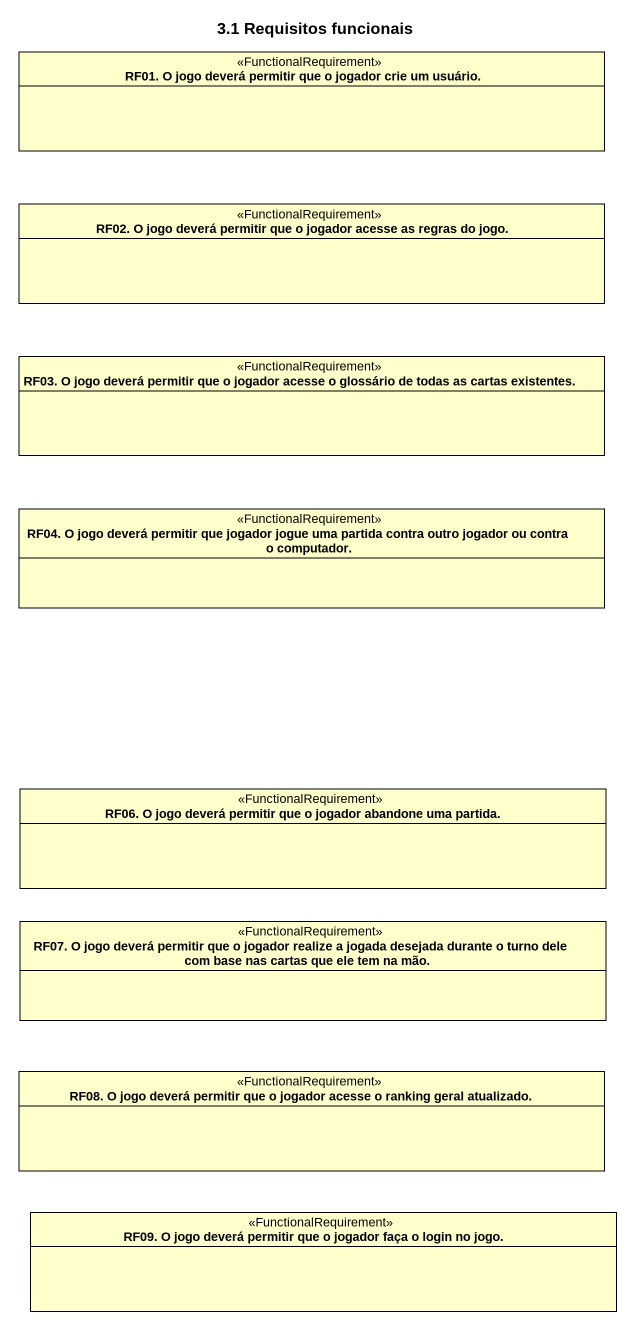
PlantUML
@startuml
title 3.1 Requisitos funcionais
hide circle
hide empty members
class "RF01. O jogo deverá permitir que o jogador crie um usuário." as RF01_O_jogo_deverá_permitir <<FunctionalRequirement>>
class "RF02. O jogo deverá permitir que o jogador acesse as regras do jogo." as RF02_O_jogo_deverá_permitir <<FunctionalRequirement>>
class "RF03. O jogo deverá permitir que o jogador acesse o glossário de todas as cartas existentes." as RF03_O_jogo_deverá_permitir <<FunctionalRequirement>>
class "RF04. O jogo deverá permitir que jogador jogue uma partida contra outro jogador ou contra o computador." as RF04_O_jogo_deverá_permitir <<FunctionalRequirement>>
class "RF06. O jogo deverá permitir que o jogador abandone uma partida." as RF06_O_jogo_deverá_permitir <<FunctionalRequirement>>
class "RF07. O jogo deverá permitir que o jogador realize a jogada desejada durante o turno dele com base nas cartas que ele tem na mão." as RF07_O_jogo_deverá_permitir <<FunctionalRequirement>>
class "RF08. O jogo deverá permitir que o jogador acesse o ranking geral atualizado." as RF08_O_jogo_deverá_permitir <<FunctionalRequirement>>
class "RF09. O jogo deverá permitir que o jogador faça o login no jogo." as RF09_O_jogo_deverá_permitir <<FunctionalRequirement>>
@enduml
